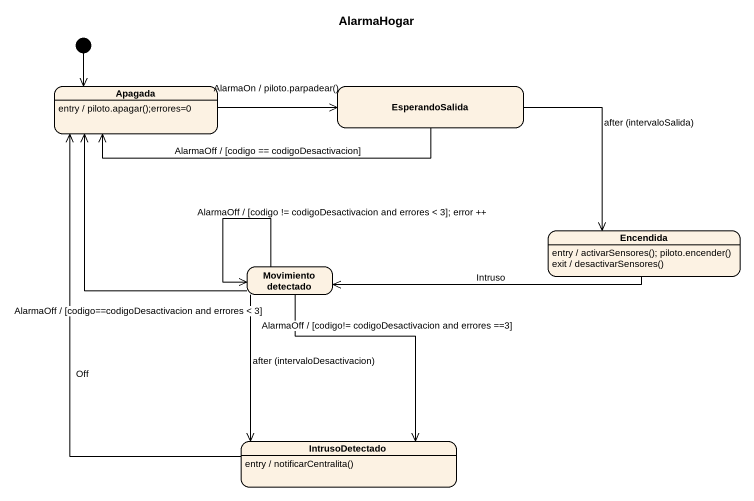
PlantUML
@startuml
title AlarmaHogar
hide empty description
state Apagada
Apagada : entry / piloto.apagar();errores=0
state EsperandoSalida
state Encendida
Encendida : entry / activarSensores(); piloto.encender()
Encendida : exit / desactivarSensores()
state "Movimiento detectado" as Movimiento_detectado
state IntrusoDetectado
IntrusoDetectado : entry / notificarCentralita()
[*] --> Apagada
Apagada -right-> EsperandoSalida : AlarmaOn / piloto.parpadear()
EsperandoSalida -left-> Apagada : AlarmaOff / [codigo == codigoDesactivacion]
EsperandoSalida --> Encendida : after (intervaloSalida)
Encendida -left-> Movimiento_detectado : Intruso
Movimiento_detectado -up-> Apagada : AlarmaOff / [codigo==codigoDesactivacion and errores < 3]
Movimiento_detectado --> Movimiento_detectado : AlarmaOff / [codigo != codigoDesactivacion and errores < 3]; error ++
Movimiento_detectado --> IntrusoDetectado : after (intervaloDesactivacion)
Movimiento_detectado --> IntrusoDetectado : AlarmaOff / [codigo!= codigoDesactivacion and errores ==3]
IntrusoDetectado -up-> Apagada : Off
@enduml
